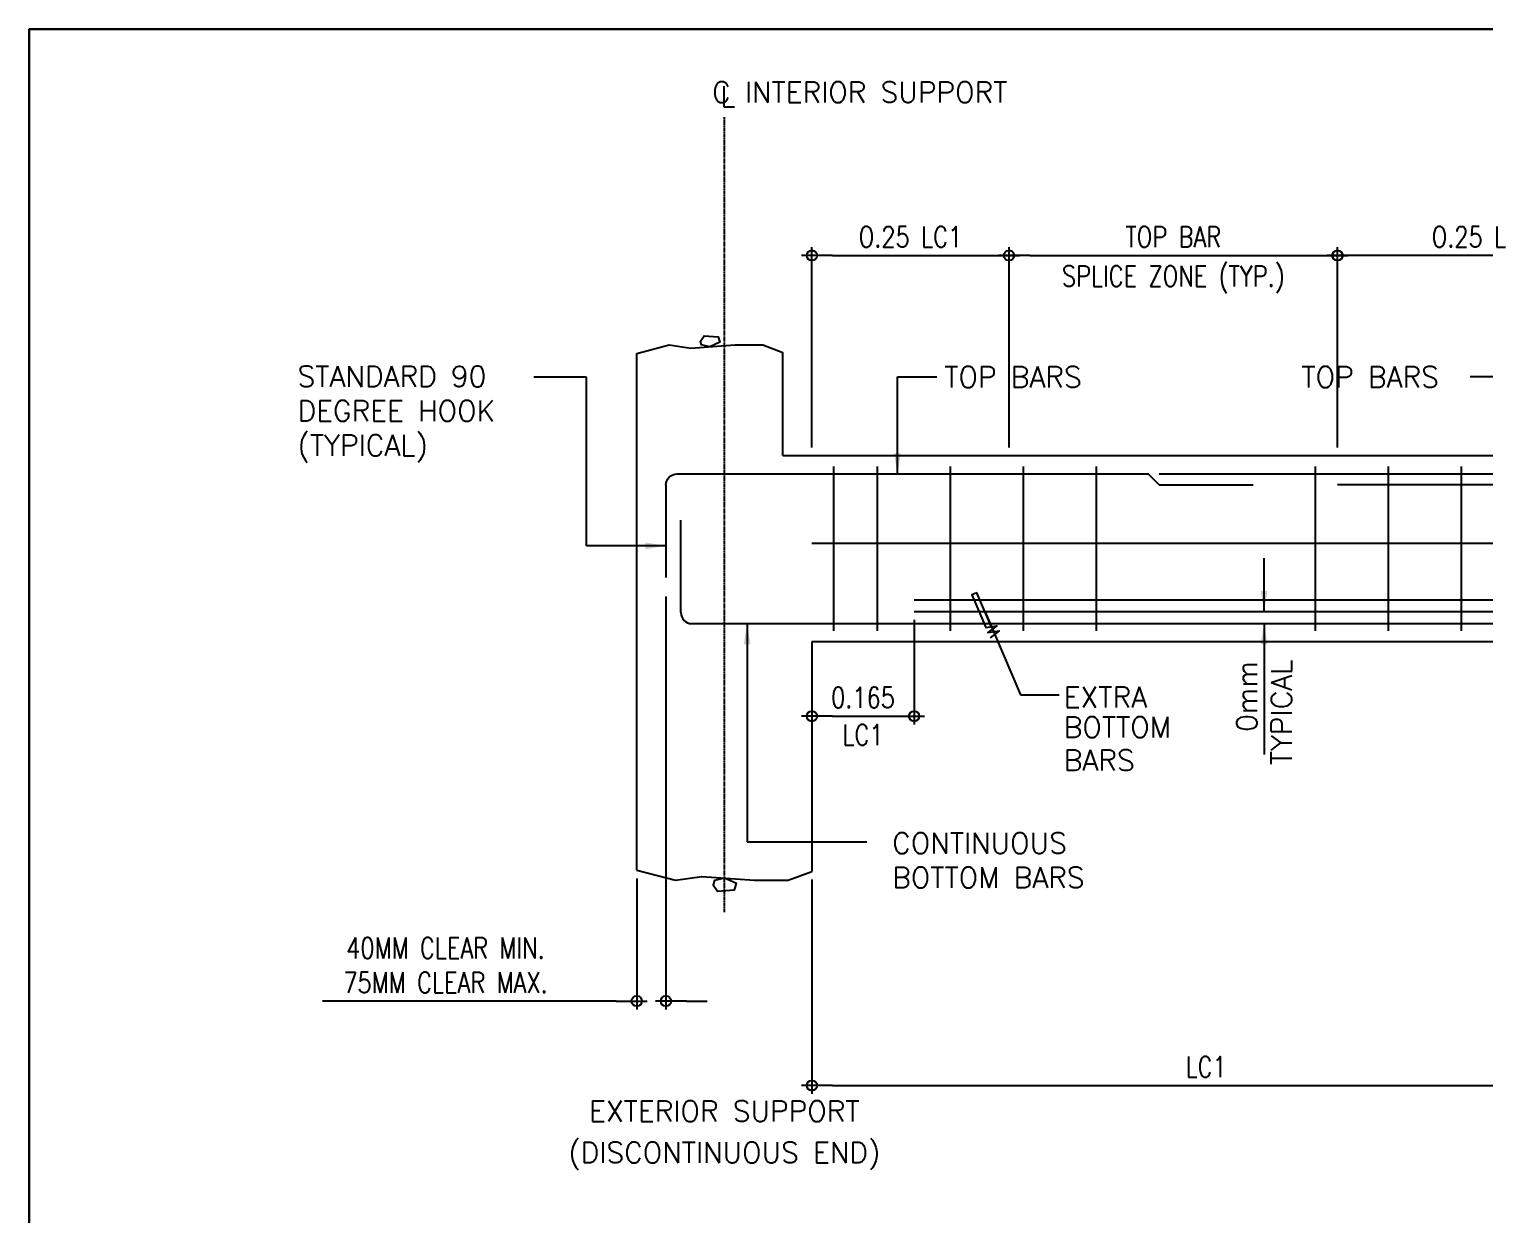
# Model space of a CAD drawing. Header units: millimetres. Extents: x 10066 to 53636, y 0 to 52860.
# Drawn here: x 10066 to 27655, y 38538 to 52860 of the extents above; entities that cross this region are included whole.
import ezdxf
from ezdxf.enums import TextEntityAlignment as Align

# ---------------------------------------------------------------- set-up
doc = ezdxf.new("R2010")
doc.units = ezdxf.units.MM
doc.linetypes.add('PHANTOM', pattern=[2.5, 1.25, -0.25, 0.25, -0.25, 0.25, -0.25])
doc.layers.get('DEFPOINTS').update_dxf_attribs({"color": 11})
for name, color, linetype in [('1R', 1, 'Continuous'), ('2Y', 2, 'Continuous'), ('4C', 4, 'Continuous'), ('5B', 5, 'Continuous'), ('6', 6, 'Continuous'), ('7W', 7, 'Continuous'), ('DIM', 8, 'Continuous'), ('GRID', 8, 'PHANTOM'), ('TG', 3, 'Continuous'), ('TR', 1, 'Continuous')]:
    doc.layers.add(name, color=color, linetype=linetype)
doc.styles.add('100cl', font='romans.shx', dxfattribs={"height": 500})
doc.styles.add('ROMANS', font='romans.shx', dxfattribs={"width": 0.8})
doc.dimstyles.new('DIM100', dxfattribs={"dimscale": 100, "dimtxt": 2.5, "dimasz": 2.5, "dimexe": 1, "dimexo": 1, "dimgap": 1, "dimtad": 1, "dimdec": 0, "dimzin": 0, "dimdsep": 46, "dimtxsty": 'ROMANS', "dimblk": 'DIM1', "dimcen": 1, "dimclrd": 8, "dimclre": 8, "dimclrt": 3, "dimadec": 0, "dimazin": 0, "dimtfac": 1, "dimtdec": 0, "dimtofl": 0, "dimtmove": 0, "dimatfit": 3, "dimfxl": 1, "dimtolj": 1, "dimtzin": 0, "dimarcsym": 0})

# ---------------------------------------------------------------- blocks, each defined once
blk = doc.blocks.new('DIM1')
at = {"color": 0}
blk.add_line((-1, 0), (0.5, 0), dxfattribs=at)
at = {"color": 3}
blk.add_circle((0, 0), 0.25, dxfattribs=at)
blk = doc.blocks.new('*D209')
at = {"layer": 'DEFPOINTS', "color": 0, "transparency": 16777216}
for p in [(21905, 50126), (19524, 47708), (21905, 47708)]:
    blk.add_point(p, dxfattribs=at)
at = {"layer": 'TR', "color": 8, "lineweight": -2, "transparency": 16777216}
for p, q in [((19524, 47808), (19524, 50226)), ((21905, 47808), (21905, 50226)), ((19774, 50126), (21655, 50126))]:
    blk.add_line(p, q, dxfattribs=at)
at = {"layer": 'TR', "color": 8, "lineweight": -2, "transparency": 16777216, "xscale": 250, "yscale": 250, "zscale": 250, "rotation": 180}
blk.add_blockref('DIM1', (19524, 50126), dxfattribs=at)
at = {"layer": 'TR', "color": 8, "lineweight": -2, "transparency": 16777216, "xscale": 250, "yscale": 250, "zscale": 250}
blk.add_blockref('DIM1', (21905, 50126), dxfattribs=at)
at = {"layer": 'TR', "color": 3, "transparency": 16777216, "insert": (20714, 50351), "char_height": 250, "attachment_point": 5, "style": 'ROMANS'}
blk.add_mtext('\\A1;O.25 LC1 ', dxfattribs=at)
blk = doc.blocks.new('*D210')
at = {"layer": 'DEFPOINTS', "color": 0, "transparency": 16777216}
for p in [(25874, 50126), (25874, 47708), (29049, 47708)]:
    blk.add_point(p, dxfattribs=at)
at = {"layer": 'TR', "color": 8, "lineweight": -2, "transparency": 16777216}
for p, q in [((25874, 47808), (25874, 50226)), ((29049, 47808), (29049, 50226)), ((28799, 50126), (26124, 50126))]:
    blk.add_line(p, q, dxfattribs=at)
at = {"layer": 'TR', "color": 8, "lineweight": -2, "transparency": 16777216, "xscale": 250, "yscale": 250, "zscale": 250, "rotation": 180}
blk.add_blockref('DIM1', (25874, 50126), dxfattribs=at)
at = {"layer": 'TR', "color": 8, "lineweight": -2, "transparency": 16777216, "xscale": 250, "yscale": 250, "zscale": 250}
blk.add_blockref('DIM1', (29049, 50126), dxfattribs=at)
at = {"layer": 'TR', "color": 3, "transparency": 16777216, "insert": (27461, 50351), "char_height": 250, "attachment_point": 5, "style": 'ROMANS'}
blk.add_mtext('\\A1;O.25 L ', dxfattribs=at)
blk = doc.blocks.new('*D212')
at = {"layer": 'DEFPOINTS', "color": 0, "transparency": 16777216}
for p in [(19524, 42687), (29049, 42687), (29049, 40100)]:
    blk.add_point(p, dxfattribs=at)
at = {"layer": 'TR', "color": 8, "lineweight": -2, "transparency": 16777216}
for p, q in [((19524, 42587), (19524, 40000)), ((29049, 42587), (29049, 40000)), ((19774, 40100), (28799, 40100))]:
    blk.add_line(p, q, dxfattribs=at)
at = {"layer": 'TR', "color": 8, "lineweight": -2, "transparency": 16777216, "xscale": 250, "yscale": 250, "zscale": 250, "rotation": 180}
blk.add_blockref('DIM1', (19524, 40100), dxfattribs=at)
at = {"layer": 'TR', "color": 8, "lineweight": -2, "transparency": 16777216, "xscale": 250, "yscale": 250, "zscale": 250}
blk.add_blockref('DIM1', (29049, 40100), dxfattribs=at)
at = {"layer": 'TR', "color": 3, "transparency": 16777216, "insert": (24286, 40325), "char_height": 250, "attachment_point": 5, "style": 'ROMANS'}
blk.add_mtext('\\A1;LC1 ', dxfattribs=at)
blk = doc.blocks.new('*D217')
at = {"layer": 'DEFPOINTS', "color": 0, "transparency": 16777216}
for p in [(20759, 45824), (19524, 45459), (20759, 44561)]:
    blk.add_point(p, dxfattribs=at)
at = {"layer": 'TR', "color": 8, "lineweight": -2, "transparency": 16777216}
for p, q in [((20759, 45724), (20759, 44461)), ((19524, 45359), (19524, 44461)), ((19774, 44561), (20509, 44561))]:
    blk.add_line(p, q, dxfattribs=at)
at = {"layer": 'TR', "color": 8, "lineweight": -2, "transparency": 16777216, "xscale": 250, "yscale": 250, "zscale": 250, "rotation": 180}
blk.add_blockref('DIM1', (19524, 44561), dxfattribs=at)
at = {"layer": 'TR', "color": 8, "lineweight": -2, "transparency": 16777216, "xscale": 250, "yscale": 250, "zscale": 250}
blk.add_blockref('DIM1', (20759, 44561), dxfattribs=at)
at = {"layer": 'TR', "color": 3, "transparency": 16777216, "char_height": 250, "attachment_point": 5, "style": 'ROMANS'}
for s, insert in [('\\A1;0.165', (20141, 44786)), ('\\A1;LC1', (20141, 44336))]:
    blk.add_mtext(s, dxfattribs=dict(at, insert=insert))
blk = doc.blocks.new('*D223')
at = {"layer": 'DEFPOINTS', "color": 0, "transparency": 16777216}
for p in [(25874, 50126), (21905, 47708), (25874, 47708)]:
    blk.add_point(p, dxfattribs=at)
at = {"layer": 'TG', "color": 8, "lineweight": -2, "transparency": 16777216}
for p, q in [((21905, 47808), (21905, 50226)), ((25874, 47808), (25874, 50226)), ((22155, 50126), (25624, 50126))]:
    blk.add_line(p, q, dxfattribs=at)
at = {"layer": 'TG', "color": 8, "lineweight": -2, "transparency": 16777216, "xscale": 250, "yscale": 250, "zscale": 250, "rotation": 180}
blk.add_blockref('DIM1', (21905, 50126), dxfattribs=at)
at = {"layer": 'TG', "color": 8, "lineweight": -2, "transparency": 16777216, "xscale": 250, "yscale": 250, "zscale": 250}
blk.add_blockref('DIM1', (25874, 50126), dxfattribs=at)
at = {"layer": 'TG', "color": 3, "transparency": 16777216, "char_height": 250, "attachment_point": 5, "style": 'ROMANS'}
for s, insert in [('\\A1;TOP BAR', (23889, 50351)), ('\\A1;SPLICE ZONE (TYP.) ', (23889, 49836))]:
    blk.add_mtext(s, dxfattribs=dict(at, insert=insert))
blk = doc.blocks.new('*D225')
at = {"layer": 'DEFPOINTS', "color": 0, "transparency": 16777216}
for p in [(17760, 46105), (17407, 42702), (17760, 41120)]:
    blk.add_point(p, dxfattribs=at)
at = {"layer": 'TR', "color": 8, "lineweight": -2, "transparency": 16777216}
for p, q in [((17760, 46005), (17760, 41020)), ((17407, 42602), (17407, 41020)), ((17157, 41120), (13610, 41120)), ((18010, 41120), (18260, 41120))]:
    blk.add_line(p, q, dxfattribs=at)
at = {"layer": 'TR', "color": 8, "lineweight": -2, "transparency": 16777216, "xscale": 250, "yscale": 250, "zscale": 250}
blk.add_blockref('DIM1', (17407, 41120), dxfattribs=at)
at = {"layer": 'TR', "color": 8, "lineweight": -2, "transparency": 16777216, "xscale": 250, "yscale": 250, "zscale": 250, "rotation": 180}
blk.add_blockref('DIM1', (17760, 41120), dxfattribs=at)
at = {"layer": 'TR', "color": 3, "transparency": 16777216, "insert": (15096, 41553), "char_height": 250, "attachment_point": 5, "style": 'ROMANS'}
blk.add_mtext('\\A1;40MM CLEAR MIN.\\P75MM CLEAR MAX.', dxfattribs=at)

msp = doc.modelspace()

# ---------------------------------------------------------------- linework, layer by layer
at = {"layer": '1R'}
for points in [[(18290.9, 49023.7), (18188.9, 49047.4), (18176.4, 49091.9), (18220.6, 49155.3), (18391.8, 49142.8), (18411, 49079), (18290.9, 49023.7)], [(17407.1, 48942.8), (17797.7, 49045.3), (18062.3, 49007.4), (18591.4, 49045.3), (18931.9, 49045.3), (19171, 48956)], [(17407.1, 42702.3), (17875.8, 42579.4), (18193.3, 42624.9), (18828.3, 42579.4), (19236.8, 42579.4), (19523.8, 42686.5)], [(18467.7, 42605.2), (18345.3, 42576.9), (18330.3, 42523.4), (18383.3, 42447.4), (18588.8, 42462.4), (18611.8, 42538.9), (18467.7, 42605.2)]]:
    msp.add_lwpolyline(points, dxfattribs=at)
at = {"layer": '2Y'}
for p, q in [((17407.1, 42702.3), (17407.1, 48942.8)), ((19171, 47708.1), (19171, 48956)), ((19171, 47708.1), (29401.7, 47708.1)), ((29048.9, 45459.1), (19523.8, 45459.1)), ((19523.8, 45459.1), (19523.8, 42686.5))]:
    msp.add_line(p, q, dxfattribs=at)
at = {"layer": '4C'}
for p, q in [((19788.4, 45591.4), (19788.4, 47575.8)), ((20317.6, 45591.4), (20317.6, 47575.8)), ((21199.5, 45591.4), (21199.5, 47575.8)), ((22081.5, 45591.4), (22081.5, 47575.8)), ((22963.4, 45591.4), (22963.4, 47575.8)), ((25609.3, 45591.4), (25609.3, 47575.8)), ((26491.2, 45591.4), (26491.2, 47575.8)), ((27373.2, 45591.4), (27373.2, 47575.8))]:
    msp.add_line(p, q, dxfattribs=at)
at = {"layer": '5B'}
for p, q in [((17759.9, 47355.3), (17759.9, 46237.6)), ((17892.2, 47487.6), (23585.1, 47487.6)), ((23717.4, 47355.3), (23585.1, 47487.6)), ((23717.4, 47487.6), (35226.9, 47487.6)), ((23717.4, 47355.3), (24855.3, 47355.3)), ((30107.2, 47355.3), (25873.9, 47355.3)), ((17940, 45811.9), (17940, 46929.5)), ((19523.8, 46652.2), (29048.9, 46652.2)), ((20758.5, 45967.7), (27814.1, 45967.7)), ((17940, 45811.9), (17942.5, 45786)), ((17942.5, 45786), (17950.1, 45761.2)), ((17950.1, 45761.2), (17962.3, 45738.4)), ((17962.3, 45738.4), (17978.8, 45718.3)), ((20758.5, 45823.7), (30676.2, 45823.7)), ((17978.8, 45718.3), (17998.8, 45701.9)), ((17998.8, 45701.9), (18021.7, 45689.6)), ((18021.7, 45689.6), (18046.5, 45682.1)), ((18046.5, 45682.1), (18072.3, 45679.6)), ((18072.3, 45679.6), (27814.1, 45679.6))]:
    msp.add_line(p, q, dxfattribs=at)
msp.add_lwpolyline([(17759.9, 47355.3), (17762.4, 47381.1), (17770, 47405.9), (17782.2, 47428.8), (17798.6, 47448.8), (17818.7, 47465.3), (17841.6, 47477.5), (17866.4, 47485), (17892.2, 47487.6)], dxfattribs=at)
at = {"layer": '6', "color": 1}
msp.add_lwpolyline([(53635.7, 0), (10065.7, 0), (10065.7, 52860), (53635.7, 52860)], dxfattribs=at)
at = {"layer": '7W', "color": 8}
for p, q in [((24986.8, 45841.7), (24986.8, 46368.9)), ((21611.4, 45828.2), (22043.3, 44820.4)), ((22043.3, 44820.4), (22512.3, 44820.4))]:
    msp.add_line(p, q, dxfattribs=at)
at = {"layer": '7W', "color": 2}
msp.add_line((21625.6, 45795.1), (21685.8, 45654.7), dxfattribs=at)
at = {"layer": '7W', "color": 2, "extrusion": (0, 0, -1)}
msp.add_lwpolyline([(-21697.4, 45627.5), (-21515.7, 46051.7), (-21454.4, 46025.4), (-21623, 45631.9), (-21758.7, 45653.8), (-21649.3, 45570.6), (-21785, 45592.5), (-21675.5, 45509.3)], dxfattribs=at)
at = {"layer": 'DEFPOINTS'}
msp.add_lwpolyline([(10065.7, 0), (53635.7, 0), (53635.7, 52860), (10065.7, 52860)], close=True, dxfattribs=at)
at = {"layer": 'DIM'}
msp.add_line((16799.4, 48655.3), (16165.3, 48655.3), dxfattribs=at)
at = {"layer": 'GRID'}
msp.add_line((18465.5, 42194), (18465.5, 51795.7), dxfattribs=at)

# ---------------------------------------------------------------- texts
at = {"layer": 'TG', "style": '100cl'}
for s, p in [('C INTERIOR SUPPORT', (18317.6, 52097.7)), ('L', (18416.3, 52045.1)), ('STANDARD 90', (13308.4, 48666)), ('TOP BARS', (21122.8, 48658.2)), ('TOP BARS', (25437.9, 48658.2)), ('DEGREE HOOK', (13308.4, 48249.4)), ('(TYPICAL)', (13308.4, 47832.7)), ('EXTRA', (22566.1, 44791.2)), ('BOTTOM', (22566.1, 44428.2)), ('BARS', (22566.1, 44028.2)), ('CONTINUOUS', (20493.4, 43028.5)), ('BOTTOM BARS', (20493.4, 42611.9))]:
    msp.add_text(s, height=250, dxfattribs=at).set_placement(p, align=Align.MIDDLE_LEFT)
for s, p in [('TYPICAL', (25196.8, 43970.1)), ('0mm', (24778.4, 44372.1))]:
    msp.add_text(s, height=250, rotation=90, dxfattribs=at).set_placement(p, align=Align.MIDDLE_LEFT)
for s, p in [('EXTERIOR SUPPORT', (18465.5, 39790.6)), ('(DISCONTINUOUS END)', (18465.5, 39290.6))]:
    msp.add_text(s, height=250, dxfattribs=at).set_placement(p, align=Align.MIDDLE_CENTER)

# ---------------------------------------------------------------- dimensions: what is measured, and where the dimension line sits
at = {"layer": 'TG'}
dim = msp.add_linear_dim(base=(25873.9, 50126), p1=(21905.1, 47708.1), p2=(25873.9, 47708.1), text='TOP BAR\\XSPLICE ZONE (TYP.) ', dimstyle='DIM100', dxfattribs=at)
dim.commit()
dim.dimension.update_dxf_attribs({"geometry": '*D223', "text_midpoint": (23889.5, 50126)})
at = {"layer": 'TR'}
for base, p1, p2, text, picture, middle in [((21905.1, 50126), (19523.8, 47708.1), (21905.1, 47708.1), 'O.25 LC1 ', '*D209', (20714.4, 50351)), ((25873.9, 50126), (29048.9, 47708.1), (25873.9, 47708.1), 'O.25 L ', '*D210', (27461.4, 50351)), ((20758.5, 44561), (19523.8, 45459.1), (20758.5, 45823.7), '0.165\\XLC1', '*D217', (20141.2, 44561)), ((29048.9, 40100.3), (19523.8, 42686.5), (29048.9, 42686.5), 'LC1 ', '*D212', (24286.3, 40325.3))]:
    dim = msp.add_linear_dim(base=base, p1=p1, p2=p2, text=text, dimstyle='DIM100', dxfattribs=at)
    dim.commit()
    dim.dimension.update_dxf_attribs({"geometry": picture, "text_midpoint": middle})
dim = msp.add_linear_dim(base=(17759.9, 41120), p1=(17407.1, 42702.3), p2=(17759.9, 46105.3), text='40MM CLEAR MIN.\\P75MM CLEAR MAX.', dimstyle='DIM100', dxfattribs=at)
dim.commit()
dim.dimension.update_dxf_attribs({"geometry": '*D225', "text_midpoint": (15096, 41120), "dimtype": 160})

# ---------------------------------------------------------------- leaders
at = {"layer": '1R'}
for points in [[(20556.5, 47487.6), (20556.5, 48661.7), (21031.8, 48661.7)], [(27953.9, 47487.6), (27953.9, 48661.7), (27478.6, 48661.7)]]:
    msp.add_leader(points, dimstyle='DIM100', override={"dimgap": 1, "dimtad": 0}, dxfattribs=at)
at = {"layer": 'DIM'}
for points in [[(17759.9, 46618.8), (16799.4, 46618.8), (16799.4, 48655.3)], [(24986.8, 45823.7), (24986.8, 46471.3)], [(18740.2, 45679.6), (18740.2, 43043), (20187.5, 43043)], [(24986.8, 45679.6), (24986.8, 44100.1)]]:
    msp.add_leader(points, dimstyle='DIM100', override={"dimgap": 1, "dimtad": 0}, dxfattribs=at)

doc.saveas('drawing.dxf')
